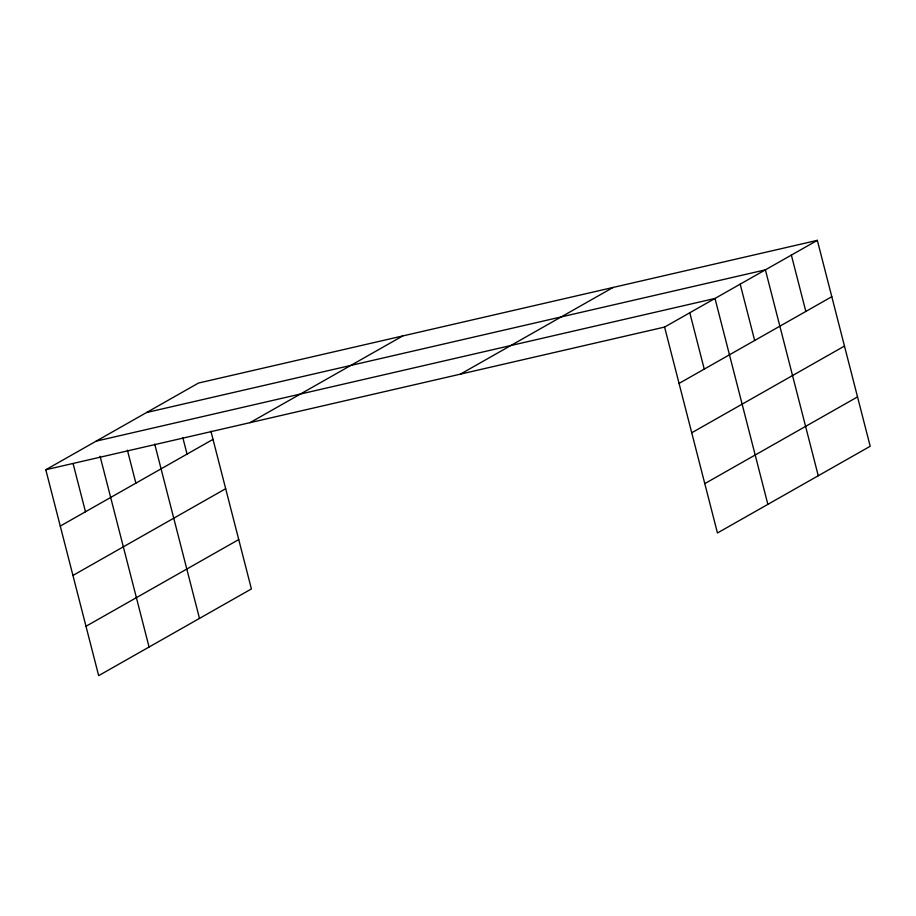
<?xml version="1.0" encoding="UTF-8"?>
<svg xmlns="http://www.w3.org/2000/svg" width="916" height="916" viewBox="0 0 916 916"><rect width="100%" height="100%" fill="white"/><g stroke="black" fill="none" stroke-linecap="round" stroke-linejoin="round"><path stroke-width="1.37" d="M210.898 431.127L251.408 588.931L98.665 675.642L45.8 469.736L198.543 383.025L817.335 240.358L870.2 446.264L717.457 532.975L664.592 327.069L817.335 240.358M60.261 526.082L213.004 439.371M249.999 422.654L402.742 335.943M72.937 575.443L225.679 488.72M460.393 374.152L613.136 287.441M85.989 626.281L238.733 539.57M679.054 383.415L831.797 296.704M691.729 432.776L844.472 346.065M704.782 483.625L857.525 396.903M146.606 412.509L765.398 269.842L818.263 475.748M96.203 441.123L714.995 298.456L767.86 504.361M45.8 469.736L664.592 327.069M791.367 255.106L805.84 311.451M740.197 284.155L754.67 340.5M689.794 312.768L704.255 369.114M182.811 437.619L187.047 454.107M154.724 444.111L199.482 618.403M127.404 450.18L135.877 483.156M100.084 456.237L149.068 647.028M73.12 463.679L85.474 511.781"/></g></svg>
